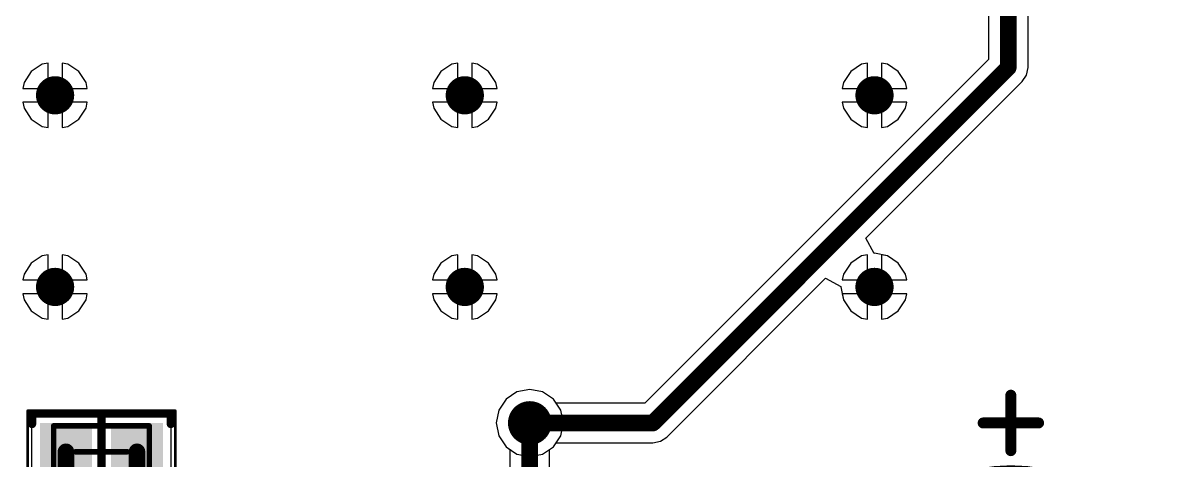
# Model space of a CAD drawing. Header units: millimetres. Extents: x 45 to 209, y 90 to 189.
# Drawn here: x 140.73 to 161.61, y 119.2 to 127.2 of the extents above; entities that cross this region are included whole.
import ezdxf

# ---------------------------------------------------------------- set-up
doc = ezdxf.new("R2010")
doc.units = ezdxf.units.MM
for name, color, linetype in [('BottomLayer', 5, 'Continuous'), ('BottomSolder', 6, 'Continuous'), ('Mechanical13', 56, 'Continuous'), ('Mechanical15', 56, 'Continuous'), ('MultiLayer', 9, 'Continuous'), ('PadHoleLayer', 156, 'Continuous'), ('TopLayer', 1, 'Continuous'), ('TopOverlay', 2, 'Continuous'), ('TopPaste', 8, 'Continuous'), ('TopSolder', 216, 'Continuous'), ('ViaHoleLayer', 16, 'Continuous')]:
    doc.layers.add(name, color=color, linetype=linetype)

# ---------------------------------------------------------------- blocks, each defined once
blk = doc.blocks.new('RES_0603_1608_43')
at = {"layer": 'Mechanical13', "const_width": 0.1}
for points in [[(-0.875, 0.475), (-0.875, -0.475)], [(0.875, 0.475), (-0.875, 0.475)], [(0.875, 0.475), (0.875, -0.475)], [(0.875, -0.475), (-0.875, -0.475)]]:
    blk.add_lwpolyline(points, dxfattribs=at)
at = {"layer": 'Mechanical13', "const_width": 0.05}
for points in [[(-0.9, 0.475, 1), (-0.85, 0.475, 1)], [(-0.9, 0.475, 1), (-0.85, 0.475, 1)], [(0.85, 0.475, 1), (0.9, 0.475, 1)], [(0.85, 0.475, 1), (0.9, 0.475, 1)], [(-0.9, -0.475, 1), (-0.85, -0.475, 1)], [(-0.9, -0.475, 1), (-0.85, -0.475, 1)], [(0.85, -0.475, 1), (0.9, -0.475, 1)], [(0.85, -0.475, 1), (0.9, -0.475, 1)]]:
    blk.add_lwpolyline(points, format="xyb", close=True, dxfattribs=at)
at = {"layer": 'Mechanical15'}
for points, const_width in [([(-1.35, 0.75), (-1.35, -0.75)], 0.05), ([(1.35, 0.75), (-1.35, 0.75)], 0.05), ([(1.35, 0.75), (1.35, -0.75)], 0.05), ([(0, 0.475), (0, -0.475)], 0.1), ([(0.475, 0), (-0.475, 0)], 0.1), ([(1.35, -0.75), (-1.35, -0.75)], 0.05)]:
    blk.add_lwpolyline(points, dxfattribs=dict(at, const_width=const_width))
for points, const_width in [([(-1.363, 0.75, 1), (-1.338, 0.75, 1)], 0.025), ([(-1.363, 0.75, 1), (-1.338, 0.75, 1)], 0.025), ([(1.338, 0.75, 1), (1.362, 0.75, 1)], 0.025), ([(1.338, 0.75, 1), (1.362, 0.75, 1)], 0.025), ([(-0.025, 0.475, 1), (0.025, 0.475, 1)], 0.05), ([(-0.5, 0, 1), (-0.45, 0, 1)], 0.05), ([(0.45, 0, 1), (0.5, 0, 1)], 0.05), ([(-0.025, -0.475, 1), (0.025, -0.475, 1)], 0.05), ([(-1.363, -0.75, 1), (-1.338, -0.75, 1)], 0.025), ([(-1.363, -0.75, 1), (-1.338, -0.75, 1)], 0.025), ([(1.338, -0.75, 1), (1.362, -0.75, 1)], 0.025), ([(1.338, -0.75, 1), (1.362, -0.75, 1)], 0.025)]:
    blk.add_lwpolyline(points, format="xyb", close=True, dxfattribs=dict(at, const_width=const_width))
at = {"layer": 'TopLayer'}
for points in [[(-0.225, -0.475), (-0.225, 0.475), (-1.075, -0.475), (-1.075, 0.475)], [(1.075, -0.475), (1.075, 0.475), (0.225, -0.475), (0.225, 0.475)]]:
    blk.add_solid(points, dxfattribs=at)
at = {"layer": 'TopOverlay', "const_width": 0.15}
for points in [[(-1.27, 0.7), (-1.27, 0.508)], [(1.27, 0.7), (-1.27, 0.7)], [(0, 0.7), (0, -0.7)], [(1.27, 0.7), (1.27, 0.508)], [(-1.27, -0.508), (-1.27, -0.7)], [(1.27, -0.7), (-1.27, -0.7)], [(1.27, -0.508), (1.27, -0.7)]]:
    blk.add_lwpolyline(points, dxfattribs=at)
at = {"layer": 'TopOverlay', "const_width": 0.075}
for points in [[(-1.308, 0.7, 1), (-1.232, 0.7, 1)], [(-1.308, 0.7, 1), (-1.232, 0.7, 1)], [(-0.038, 0.7, 1), (0.038, 0.7, 1)], [(1.232, 0.7, 1), (1.308, 0.7, 1)], [(1.232, 0.7, 1), (1.308, 0.7, 1)], [(-1.308, 0.508, 1), (-1.232, 0.508, 1)], [(1.232, 0.508, 1), (1.308, 0.508, 1)], [(-1.308, -0.508, 1), (-1.232, -0.508, 1)], [(-1.308, -0.7, 1), (-1.232, -0.7, 1)], [(-1.308, -0.7, 1), (-1.232, -0.7, 1)], [(-0.038, -0.7, 1), (0.038, -0.7, 1)], [(1.232, -0.508, 1), (1.308, -0.508, 1)], [(1.232, -0.7, 1), (1.308, -0.7, 1)], [(1.232, -0.7, 1), (1.308, -0.7, 1)]]:
    blk.add_lwpolyline(points, format="xyb", close=True, dxfattribs=at)
at = {"layer": 'TopPaste'}
for points in [[(-0.225, -0.475), (-0.225, 0.475), (-1.075, -0.475), (-1.075, 0.475)], [(1.075, -0.475), (1.075, 0.475), (0.225, -0.475), (0.225, 0.475)]]:
    blk.add_solid(points, dxfattribs=at)
at = {"layer": 'TopSolder'}
for points in [[(-0.174, -0.526), (-0.174, 0.526), (-1.126, -0.526), (-1.126, 0.526)], [(1.126, -0.526), (1.126, 0.526), (0.174, -0.526), (0.174, 0.526)]]:
    blk.add_solid(points, dxfattribs=at)
blk = doc.blocks.new('3924B366_8672_45E9_B0BE_62DACC24E783_93')
at = {"layer": 'BottomLayer', "const_width": 0.85}
blk.add_lwpolyline([(2.075, 0, 1), (2.925, 0, 1)], format="xyb", close=True, dxfattribs=at)
at = {"layer": 'BottomLayer'}
blk.add_solid([(-0.85, -0.85), (0.85, -0.85), (-0.85, 0.85), (0.85, 0.85)], dxfattribs=at)
at = {"layer": 'BottomSolder', "const_width": 0.901}
blk.add_lwpolyline([(2.05, 0, 1), (2.95, 0, 1)], format="xyb", close=True, dxfattribs=at)
at = {"layer": 'BottomSolder'}
blk.add_solid([(-0.901, -0.901), (0.901, -0.901), (-0.901, 0.901), (0.901, 0.901)], dxfattribs=at)
at = {"layer": 'MultiLayer', "const_width": 0.85}
blk.add_lwpolyline([(2.075, 0, 1), (2.925, 0, 1)], format="xyb", close=True, dxfattribs=at)
at = {"layer": 'MultiLayer'}
blk.add_solid([(-0.85, -0.85), (0.85, -0.85), (-0.85, 0.85), (0.85, 0.85)], dxfattribs=at)
at = {"layer": 'PadHoleLayer', "const_width": 0.425}
for points in [[(-0.212, 0, 1), (0.212, 0, 1)], [(2.288, 0, 1), (2.712, 0, 1)]]:
    blk.add_lwpolyline(points, format="xyb", close=True, dxfattribs=at)
at = {"layer": 'TopLayer', "const_width": 0.85}
blk.add_lwpolyline([(2.075, 0, 1), (2.925, 0, 1)], format="xyb", close=True, dxfattribs=at)
at = {"layer": 'TopLayer'}
blk.add_solid([(-0.85, -0.85), (0.85, -0.85), (-0.85, 0.85), (0.85, 0.85)], dxfattribs=at)
at = {"layer": 'TopOverlay'}
for points, const_width in [([(4.25, 0, 1), (-1.75, 0, 1)], 0.2), ([(-2.675, 0.508, 1), (-2.575, 0.508, 1)], 0.1), ([(-3.183, 0, 1), (-3.083, 0, 1)], 0.1), ([(-2.167, 0, 1), (-2.067, 0, 1)], 0.1), ([(-1.8, 0, 1), (-1.7, 0, 1)], 0.1), ([(4.2, 0, 1), (4.3, 0, 1)], 0.1), ([(-2.675, -0.508, 1), (-2.575, -0.508, 1)], 0.1)]:
    blk.add_lwpolyline(points, format="xyb", close=True, dxfattribs=dict(at, const_width=const_width))
at = {"layer": 'TopOverlay', "const_width": 0.2}
for points in [[(-2.625, -0.508), (-2.625, 0.508)], [(-2.117, 0), (-3.133, 0)]]:
    blk.add_lwpolyline(points, dxfattribs=at)
at = {"layer": 'TopSolder', "const_width": 0.901}
blk.add_lwpolyline([(2.05, 0, 1), (2.95, 0, 1)], format="xyb", close=True, dxfattribs=at)
at = {"layer": 'TopSolder'}
blk.add_solid([(-0.901, -0.901), (0.901, -0.901), (-0.901, 0.901), (0.901, 0.901)], dxfattribs=at)

msp = doc.modelspace()

# ---------------------------------------------------------------- linework, layer by layer
at = {"layer": 'BottomLayer'}
for p, q in [((140.885, 126.308), (140.752, 126.108)), ((141.085, 126.442), (140.885, 126.308)), ((141.194, 126.463), (141.085, 126.442)), ((141.194, 126), (141.194, 126.463)), ((141.556, 126.442), (141.448, 126.463)), ((141.448, 126.463), (141.448, 126)), ((141.756, 126.308), (141.556, 126.442)), ((141.89, 126.108), (141.756, 126.308)), ((148.385, 126.308), (148.252, 126.108)), ((148.585, 126.442), (148.385, 126.308)), ((148.694, 126.463), (148.585, 126.442)), ((148.694, 126), (148.694, 126.463)), ((149.056, 126.442), (148.948, 126.463)), ((148.948, 126.463), (148.948, 126)), ((149.256, 126.308), (149.056, 126.442)), ((149.39, 126.108), (149.256, 126.308)), ((155.885, 126.308), (155.752, 126.108)), ((156.085, 126.442), (155.885, 126.308)), ((156.194, 126.463), (156.085, 126.442)), ((156.194, 126), (156.194, 126.463)), ((156.556, 126.442), (156.448, 126.463)), ((156.448, 126.463), (156.448, 126)), ((156.756, 126.308), (156.556, 126.442)), ((156.89, 126.108), (156.756, 126.308)), ((140.752, 126.108), (140.73, 126)), ((141.911, 126), (141.89, 126.108)), ((148.252, 126.108), (148.23, 126)), ((149.411, 126), (149.39, 126.108)), ((155.752, 126.108), (155.73, 126)), ((156.911, 126), (156.89, 126.108)), ((140.73, 126), (141.194, 126)), ((141.448, 126), (141.911, 126)), ((148.23, 126), (148.694, 126)), ((148.948, 126), (149.411, 126)), ((155.73, 126), (156.194, 126)), ((156.448, 126), (156.911, 126)), ((141.194, 125.746), (140.73, 125.746)), ((140.73, 125.746), (140.752, 125.637)), ((141.194, 125.282), (141.194, 125.746)), ((141.911, 125.746), (141.448, 125.746)), ((141.448, 125.746), (141.448, 125.282)), ((141.89, 125.637), (141.911, 125.746)), ((148.694, 125.746), (148.23, 125.746)), ((148.23, 125.746), (148.252, 125.637)), ((148.694, 125.282), (148.694, 125.746)), ((149.411, 125.746), (148.948, 125.746)), ((148.948, 125.746), (148.948, 125.282)), ((149.39, 125.637), (149.411, 125.746)), ((156.194, 125.746), (155.73, 125.746)), ((155.73, 125.746), (155.752, 125.637)), ((156.194, 125.282), (156.194, 125.746)), ((156.911, 125.746), (156.448, 125.746)), ((156.448, 125.746), (156.448, 125.282)), ((156.89, 125.637), (156.911, 125.746)), ((140.752, 125.637), (140.885, 125.437)), ((141.756, 125.437), (141.89, 125.637)), ((148.252, 125.637), (148.385, 125.437)), ((149.256, 125.437), (149.39, 125.637)), ((155.752, 125.637), (155.885, 125.437)), ((156.756, 125.437), (156.89, 125.637)), ((140.885, 125.437), (141.085, 125.304)), ((141.085, 125.304), (141.194, 125.282)), ((141.448, 125.282), (141.556, 125.304)), ((141.556, 125.304), (141.756, 125.437)), ((148.385, 125.437), (148.585, 125.304)), ((148.585, 125.304), (148.694, 125.282)), ((148.948, 125.282), (149.056, 125.304)), ((149.056, 125.304), (149.256, 125.437)), ((155.885, 125.437), (156.085, 125.304)), ((156.085, 125.304), (156.194, 125.282)), ((156.448, 125.282), (156.556, 125.304)), ((156.556, 125.304), (156.756, 125.437)), ((140.885, 122.801), (140.752, 122.601)), ((141.085, 122.935), (140.885, 122.801)), ((141.194, 122.956), (141.085, 122.935)), ((141.194, 122.493), (141.194, 122.956)), ((141.556, 122.935), (141.448, 122.956)), ((141.448, 122.956), (141.448, 122.493)), ((141.756, 122.801), (141.556, 122.935)), ((141.89, 122.601), (141.756, 122.801)), ((148.385, 122.801), (148.252, 122.601)), ((148.585, 122.935), (148.385, 122.801)), ((148.694, 122.956), (148.585, 122.935)), ((148.694, 122.493), (148.694, 122.956)), ((149.056, 122.935), (148.948, 122.956)), ((148.948, 122.956), (148.948, 122.493)), ((149.256, 122.801), (149.056, 122.935)), ((149.39, 122.601), (149.256, 122.801)), ((155.885, 122.801), (155.752, 122.601)), ((156.085, 122.935), (155.885, 122.801)), ((156.194, 122.956), (156.085, 122.935)), ((156.194, 122.493), (156.194, 122.956)), ((156.556, 122.935), (156.448, 122.956)), ((156.448, 122.956), (156.448, 122.493)), ((156.756, 122.801), (156.556, 122.935)), ((156.89, 122.601), (156.756, 122.801)), ((140.752, 122.601), (140.73, 122.493)), ((141.911, 122.493), (141.89, 122.601)), ((148.252, 122.601), (148.23, 122.493)), ((149.411, 122.493), (149.39, 122.601)), ((155.752, 122.601), (155.73, 122.493)), ((156.911, 122.493), (156.89, 122.601)), ((140.73, 122.493), (141.194, 122.493)), ((141.448, 122.493), (141.911, 122.493)), ((148.23, 122.493), (148.694, 122.493)), ((148.948, 122.493), (149.411, 122.493)), ((155.73, 122.493), (156.194, 122.493)), ((156.448, 122.493), (156.911, 122.493)), ((141.194, 122.239), (140.73, 122.239)), ((140.73, 122.239), (140.752, 122.13)), ((140.752, 122.13), (140.885, 121.93)), ((141.194, 121.775), (141.194, 122.239)), ((141.911, 122.239), (141.448, 122.239)), ((141.448, 122.239), (141.448, 121.775)), ((141.756, 121.93), (141.89, 122.13)), ((141.89, 122.13), (141.911, 122.239)), ((148.694, 122.239), (148.23, 122.239)), ((148.23, 122.239), (148.252, 122.13)), ((148.252, 122.13), (148.385, 121.93)), ((148.694, 121.775), (148.694, 122.239)), ((149.411, 122.239), (148.948, 122.239)), ((148.948, 122.239), (148.948, 121.775)), ((149.256, 121.93), (149.39, 122.13)), ((149.39, 122.13), (149.411, 122.239)), ((156.194, 122.239), (155.73, 122.239)), ((155.73, 122.239), (155.752, 122.13)), ((155.752, 122.13), (155.885, 121.93)), ((156.194, 121.775), (156.194, 122.239)), ((156.911, 122.239), (156.448, 122.239)), ((156.448, 122.239), (156.448, 121.775)), ((156.756, 121.93), (156.89, 122.13)), ((156.89, 122.13), (156.911, 122.239)), ((140.885, 121.93), (141.085, 121.797)), ((141.556, 121.797), (141.756, 121.93)), ((148.385, 121.93), (148.585, 121.797)), ((149.056, 121.797), (149.256, 121.93)), ((155.885, 121.93), (156.085, 121.797)), ((156.556, 121.797), (156.756, 121.93)), ((141.085, 121.797), (141.194, 121.775)), ((141.448, 121.775), (141.556, 121.797)), ((148.585, 121.797), (148.694, 121.775)), ((148.948, 121.775), (149.056, 121.797)), ((156.085, 121.797), (156.194, 121.775)), ((156.448, 121.775), (156.556, 121.797)), ((150.011, 120.491), (149.775, 120.444)), ((150.246, 120.444), (150.011, 120.491)), ((149.576, 120.311), (149.443, 120.111)), ((149.775, 120.444), (149.576, 120.311)), ((150.446, 120.311), (150.246, 120.444)), ((150.579, 120.111), (150.446, 120.311)), ((149.443, 120.111), (149.396, 119.876)), ((150.626, 119.876), (150.579, 120.111)), ((149.396, 119.876), (149.443, 119.64)), ((150.579, 119.64), (150.626, 119.876)), ((149.443, 119.64), (149.576, 119.441)), ((150.446, 119.441), (150.579, 119.64)), ((149.576, 119.441), (149.648, 119.393)), ((150.373, 119.393), (150.446, 119.441)), ((149.648, 119.393), (149.648, 113.228)), ((150.373, 113.228), (150.373, 119.393))]:
    msp.add_line(p, q, dxfattribs=at)
for points, const_width in [([(141.146, 125.873, 1), (141.496, 125.873, 1)], 0.35), ([(148.646, 125.873, 1), (148.996, 125.873, 1)], 0.35), ([(156.146, 125.873, 1), (156.496, 125.873, 1)], 0.35), ([(141.146, 122.366, 1), (141.496, 122.366, 1)], 0.35), ([(148.646, 122.366, 1), (148.996, 122.366, 1)], 0.35), ([(156.146, 122.366, 1), (156.496, 122.366, 1)], 0.35), ([(149.811, 119.876, 1), (150.211, 119.876, 1)], 0.4), ([(149.935, 119.876, 1), (150.087, 119.876, 1)], 0.152)]:
    msp.add_lwpolyline(points, format="xyb", close=True, dxfattribs=dict(at, const_width=const_width))
at = {"layer": 'BottomLayer', "const_width": 0.305}
msp.add_lwpolyline([(150.011, 112.745), (150.011, 119.876)], dxfattribs=at)
at = {"layer": 'MultiLayer'}
for points, const_width in [([(141.146, 125.873, 1), (141.496, 125.873, 1)], 0.35), ([(148.646, 125.873, 1), (148.996, 125.873, 1)], 0.35), ([(156.146, 125.873, 1), (156.496, 125.873, 1)], 0.35), ([(141.146, 122.366, 1), (141.496, 122.366, 1)], 0.35), ([(148.646, 122.366, 1), (148.996, 122.366, 1)], 0.35), ([(156.146, 122.366, 1), (156.496, 122.366, 1)], 0.35), ([(149.811, 119.876, 1), (150.211, 119.876, 1)], 0.4)]:
    msp.add_lwpolyline(points, format="xyb", close=True, dxfattribs=dict(at, const_width=const_width))
at = {"layer": 'TopLayer'}
for p, q in [((158.407, 131.946), (158.407, 126.531)), ((159.132, 126.381), (159.132, 132.048)), ((158.407, 126.531), (152.114, 120.238)), ((140.885, 126.308), (140.752, 126.108)), ((141.085, 126.442), (140.885, 126.308)), ((141.194, 126.463), (141.085, 126.442)), ((141.194, 126), (141.194, 126.463)), ((141.556, 126.442), (141.448, 126.463)), ((141.448, 126.463), (141.448, 126)), ((141.756, 126.308), (141.556, 126.442)), ((141.89, 126.108), (141.756, 126.308)), ((148.385, 126.308), (148.252, 126.108)), ((148.585, 126.442), (148.385, 126.308)), ((148.694, 126.463), (148.585, 126.442)), ((148.694, 126), (148.694, 126.463)), ((149.056, 126.442), (148.948, 126.463)), ((148.948, 126.463), (148.948, 126)), ((149.256, 126.308), (149.056, 126.442)), ((149.39, 126.108), (149.256, 126.308)), ((155.885, 126.308), (155.752, 126.108)), ((156.085, 126.442), (155.885, 126.308)), ((156.194, 126.463), (156.085, 126.442)), ((156.194, 126), (156.194, 126.463)), ((156.556, 126.442), (156.448, 126.463)), ((156.448, 126.463), (156.448, 126)), ((156.756, 126.308), (156.556, 126.442)), ((156.89, 126.108), (156.756, 126.308)), ((159.105, 126.242), (159.132, 126.381)), ((159.132, 126.381), (159.132, 126.381)), ((140.752, 126.108), (140.73, 126)), ((141.911, 126), (141.89, 126.108)), ((148.252, 126.108), (148.23, 126)), ((149.411, 126), (149.39, 126.108)), ((155.752, 126.108), (155.73, 126)), ((156.162, 123.261), (159.026, 126.124)), ((156.911, 126), (156.89, 126.108)), ((159.026, 126.124), (159.105, 126.242)), ((140.73, 126), (141.194, 126)), ((141.448, 126), (141.911, 126)), ((148.23, 126), (148.694, 126)), ((148.948, 126), (149.411, 126)), ((155.73, 126), (156.194, 126)), ((156.448, 126), (156.911, 126)), ((141.194, 125.746), (140.73, 125.746)), ((140.73, 125.746), (140.752, 125.637)), ((141.194, 125.282), (141.194, 125.746)), ((141.911, 125.746), (141.448, 125.746)), ((141.448, 125.746), (141.448, 125.282)), ((141.89, 125.637), (141.911, 125.746)), ((148.694, 125.746), (148.23, 125.746)), ((148.23, 125.746), (148.252, 125.637)), ((148.694, 125.282), (148.694, 125.746)), ((149.411, 125.746), (148.948, 125.746)), ((148.948, 125.746), (148.948, 125.282)), ((149.39, 125.637), (149.411, 125.746)), ((156.194, 125.746), (155.73, 125.746)), ((155.73, 125.746), (155.752, 125.637)), ((156.194, 125.282), (156.194, 125.746)), ((156.911, 125.746), (156.448, 125.746)), ((156.448, 125.746), (156.448, 125.282)), ((156.89, 125.637), (156.911, 125.746)), ((140.752, 125.637), (140.885, 125.437)), ((141.756, 125.437), (141.89, 125.637)), ((148.252, 125.637), (148.385, 125.437)), ((149.256, 125.437), (149.39, 125.637)), ((155.752, 125.637), (155.885, 125.437)), ((156.756, 125.437), (156.89, 125.637)), ((140.885, 125.437), (141.085, 125.304)), ((141.085, 125.304), (141.194, 125.282)), ((141.448, 125.282), (141.556, 125.304)), ((141.556, 125.304), (141.756, 125.437)), ((148.385, 125.437), (148.585, 125.304)), ((148.585, 125.304), (148.694, 125.282)), ((148.948, 125.282), (149.056, 125.304)), ((149.056, 125.304), (149.256, 125.437)), ((155.885, 125.437), (156.085, 125.304)), ((156.085, 125.304), (156.194, 125.282)), ((156.448, 125.282), (156.556, 125.304)), ((156.556, 125.304), (156.756, 125.437)), ((156.312, 122.98), (156.162, 123.261)), ((156.321, 122.981), (156.312, 122.98)), ((156.556, 122.935), (156.321, 122.981)), ((140.885, 122.801), (140.752, 122.601)), ((141.085, 122.935), (140.885, 122.801)), ((141.194, 122.956), (141.085, 122.935)), ((141.194, 122.493), (141.194, 122.956)), ((141.556, 122.935), (141.448, 122.956)), ((141.448, 122.956), (141.448, 122.493)), ((141.756, 122.801), (141.556, 122.935)), ((141.89, 122.601), (141.756, 122.801)), ((148.385, 122.801), (148.252, 122.601)), ((148.585, 122.935), (148.385, 122.801)), ((148.694, 122.956), (148.585, 122.935)), ((148.694, 122.493), (148.694, 122.956)), ((149.056, 122.935), (148.948, 122.956)), ((148.948, 122.956), (148.948, 122.493)), ((149.256, 122.801), (149.056, 122.935)), ((149.39, 122.601), (149.256, 122.801)), ((156.756, 122.801), (156.556, 122.935)), ((156.89, 122.601), (156.756, 122.801)), ((140.752, 122.601), (140.73, 122.493)), ((141.911, 122.493), (141.89, 122.601)), ((148.252, 122.601), (148.23, 122.493)), ((149.411, 122.493), (149.39, 122.601)), ((156.911, 122.493), (156.89, 122.601)), ((140.73, 122.493), (141.194, 122.493)), ((141.448, 122.493), (141.911, 122.493)), ((148.23, 122.493), (148.694, 122.493)), ((148.948, 122.493), (149.411, 122.493)), ((152.521, 119.619), (155.426, 122.524)), ((155.426, 122.524), (155.706, 122.374)), ((155.706, 122.374), (155.705, 122.366)), ((155.705, 122.366), (155.752, 122.13)), ((156.194, 121.775), (156.194, 122.366)), ((156.194, 122.366), (156.321, 122.366)), ((156.321, 122.366), (156.321, 122.493)), ((156.321, 122.493), (156.911, 122.493)), ((141.194, 122.239), (140.73, 122.239)), ((140.73, 122.239), (140.752, 122.13)), ((140.752, 122.13), (140.885, 121.93)), ((141.194, 121.775), (141.194, 122.239)), ((141.911, 122.239), (141.448, 122.239)), ((141.448, 122.239), (141.448, 121.775)), ((141.756, 121.93), (141.89, 122.13)), ((141.89, 122.13), (141.911, 122.239)), ((148.694, 122.239), (148.23, 122.239)), ((148.23, 122.239), (148.252, 122.13)), ((148.252, 122.13), (148.385, 121.93)), ((148.694, 121.775), (148.694, 122.239)), ((149.411, 122.239), (148.948, 122.239)), ((148.948, 122.239), (148.948, 121.775)), ((149.256, 121.93), (149.39, 122.13)), ((149.39, 122.13), (149.411, 122.239)), ((155.752, 122.13), (155.885, 121.93)), ((156.911, 122.239), (156.448, 122.239)), ((156.448, 122.239), (156.448, 121.775)), ((156.756, 121.93), (156.89, 122.13)), ((156.89, 122.13), (156.911, 122.239)), ((140.885, 121.93), (141.085, 121.797)), ((141.556, 121.797), (141.756, 121.93)), ((148.385, 121.93), (148.585, 121.797)), ((149.056, 121.797), (149.256, 121.93)), ((155.885, 121.93), (156.085, 121.797)), ((156.556, 121.797), (156.756, 121.93)), ((141.085, 121.797), (141.194, 121.775)), ((141.448, 121.775), (141.556, 121.797)), ((148.585, 121.797), (148.694, 121.775)), ((148.948, 121.775), (149.056, 121.797)), ((156.085, 121.797), (156.194, 121.775)), ((156.448, 121.775), (156.556, 121.797)), ((150.011, 120.491), (149.775, 120.444)), ((150.246, 120.444), (150.011, 120.491)), ((149.576, 120.311), (149.443, 120.111)), ((149.775, 120.444), (149.576, 120.311)), ((150.446, 120.311), (150.246, 120.444)), ((150.494, 120.238), (150.446, 120.311)), ((149.443, 120.111), (149.396, 119.876)), ((152.114, 120.238), (150.494, 120.238)), ((141.887, 120.027), (140.892, 120.027)), ((140.892, 120.027), (140.892, 118.671)), ((142.192, 120.027), (141.887, 120.027)), ((142.453, 120.027), (142.192, 120.027)), ((143.448, 120.027), (142.453, 120.027)), ((143.448, 118.671), (143.448, 120.027)), ((149.396, 119.876), (149.443, 119.64)), ((149.443, 119.64), (149.576, 119.441)), ((152.403, 119.541), (152.521, 119.619)), ((149.576, 119.441), (149.775, 119.308)), ((150.246, 119.308), (150.446, 119.441)), ((150.446, 119.441), (150.494, 119.513)), ((150.494, 119.513), (152.265, 119.513)), ((152.265, 119.513), (152.403, 119.541)), ((152.265, 119.513), (152.265, 119.513)), ((149.775, 119.308), (150.011, 119.261)), ((150.011, 119.261), (150.246, 119.308))]:
    msp.add_line(p, q, dxfattribs=at)
at = {"layer": 'TopLayer', "const_width": 0.305}
for points in [[(158.77, 126.381), (158.77, 132.752)], [(152.265, 119.876), (158.77, 126.381)], [(150.011, 119.876), (152.265, 119.876)], [(141.52, 117.825), (141.52, 119.349)], [(142.82, 117.825), (142.82, 119.349)]]:
    msp.add_lwpolyline(points, dxfattribs=at)
at = {"layer": 'TopLayer'}
for points, const_width in [([(158.693, 126.381, 1), (158.846, 126.381, 1)], 0.152), ([(158.693, 126.381, 1), (158.846, 126.381, 1)], 0.152), ([(141.146, 125.873, 1), (141.496, 125.873, 1)], 0.35), ([(148.646, 125.873, 1), (148.996, 125.873, 1)], 0.35), ([(156.146, 125.873, 1), (156.496, 125.873, 1)], 0.35), ([(141.146, 122.366, 1), (141.496, 122.366, 1)], 0.35), ([(148.646, 122.366, 1), (148.996, 122.366, 1)], 0.35), ([(156.146, 122.366, 1), (156.496, 122.366, 1)], 0.35), ([(149.811, 119.876, 1), (150.211, 119.876, 1)], 0.4), ([(149.935, 119.876, 1), (150.087, 119.876, 1)], 0.152), ([(152.188, 119.876, 1), (152.341, 119.876, 1)], 0.152), ([(152.188, 119.876, 1), (152.341, 119.876, 1)], 0.152), ([(141.444, 119.349, 1), (141.596, 119.349, 1)], 0.152), ([(142.744, 119.349, 1), (142.896, 119.349, 1)], 0.152)]:
    msp.add_lwpolyline(points, format="xyb", close=True, dxfattribs=dict(at, const_width=const_width))
at = {"layer": 'ViaHoleLayer'}
for points, const_width in [([(141.233, 125.873, 1), (141.408, 125.873, 1)], 0.175), ([(148.733, 125.873, 1), (148.908, 125.873, 1)], 0.175), ([(156.233, 125.873, 1), (156.408, 125.873, 1)], 0.175), ([(141.233, 122.366, 1), (141.408, 122.366, 1)], 0.175), ([(148.733, 122.366, 1), (148.908, 122.366, 1)], 0.175), ([(156.233, 122.366, 1), (156.408, 122.366, 1)], 0.175), ([(149.911, 119.876, 1), (150.111, 119.876, 1)], 0.2)]:
    msp.add_lwpolyline(points, format="xyb", close=True, dxfattribs=dict(at, const_width=const_width))

# ---------------------------------------------------------------- block references
for name, p, rotation in [('3924B366_8672_45E9_B0BE_62DACC24E783_93', (158.817, 117.252), 270), ('RES_0603_1608_43', (142.17, 119.349), 180)]:
    msp.add_blockref(name, p, dxfattribs=dict(rotation=rotation))

doc.saveas('drawing.dxf')
